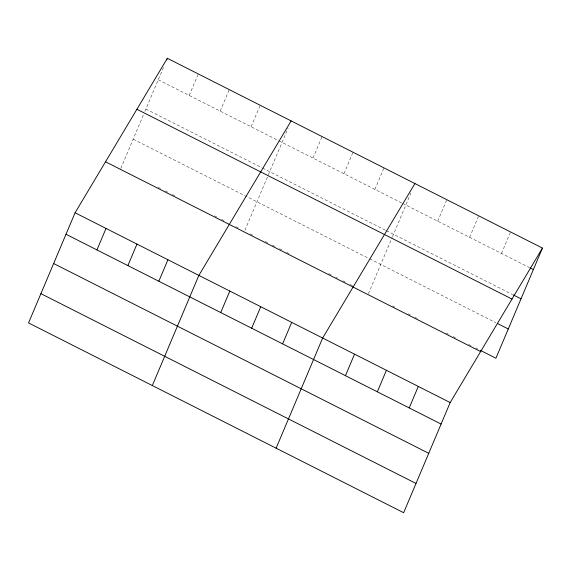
<?xml version="1.0" encoding="UTF-8"?>
<svg xmlns="http://www.w3.org/2000/svg" width="571" height="571" viewBox="0 0 571 571"><rect width="100%" height="100%" fill="white"/><g stroke="black" fill="none" stroke-linecap="round" stroke-linejoin="round"><path stroke-width="0.43" stroke-dasharray="2.85 2.14" d="M120.824 168.438L143.564 114.593M144.906 111.416L163.984 66.25M189.215 95.443L198.294 73.944M220.163 111.102L229.242 89.604M251.104 126.755L260.19 105.264M244.952 230.256L268.02 175.632M268.356 174.84L288.105 128.082M313.001 158.074L322.08 136.576M343.942 173.734L353.021 152.236M374.89 189.386L383.969 167.895M368.388 293.701L392.141 237.472M392.47 236.68L410.877 193.105M437.721 221.177L446.8 199.686M469.605 237.315L478.684 215.817M501.488 253.445L510.567 231.947M158.267 79.783L278.084 140.409M278.876 140.809L401.87 203.04M402.662 203.44L529.481 267.606M145.912 109.04L261.761 167.653M262.553 168.06L385.546 230.284M386.339 230.691L512.458 294.5M133.179 139.181L368.845 258.42M369.637 258.82L495.835 322.679M158.117 187.302L160.494 188.509M165.255 190.921L167.638 192.12M172.399 194.533L174.776 195.739M214.453 215.809L216.83 217.016M221.591 219.421L223.975 220.627M235.88 226.651L238.257 227.858M250.162 233.874L253.331 235.48M265.237 241.504L267.613 242.711M272.374 245.116L275.55 246.722M279.519 248.735L281.896 249.934M286.656 252.346L289.04 253.553M328.718 273.623L331.094 274.829M335.855 277.235L337.44 278.041M343 280.853L345.376 282.053M350.137 284.465L352.521 285.671M392.498 305.899L394.825 307.077M408.051 313.764L410.378 314.942M415.046 317.305L417.38 318.49M446.151 333.043L448.485 334.228M453.153 336.583L455.487 337.768M468.705 344.456L471.039 345.633M475.7 347.996L478.034 349.181"/><path stroke-width="0.86" d="M75.079 212.776L28.55 322.922L403.647 512.708L450.176 402.562L542.45 248.078L167.353 58.292L75.079 212.776L450.176 402.562M166.675 59.884L167.353 58.292M96.942 249.927L106.02 228.429M127.89 265.586L136.969 244.088M158.838 281.239L167.917 259.748M152.336 385.553L198.858 275.408L291.131 120.924M220.727 312.558L229.806 291.06M251.675 328.218L260.754 306.72M282.616 343.87L291.695 322.379M276.114 448.185L322.644 338.039L414.917 183.555M345.448 375.661L354.527 354.17M377.331 391.792L386.41 370.301M409.214 407.93L418.293 386.431M542.45 248.078L495.921 358.224L480.368 350.358M530.259 267.999L533.371 269.576M513.236 294.893L521.009 298.833M136.897 109.268L512.001 299.061M497.391 323.464L508.283 328.975M105.528 161.793L480.625 351.586M66 234.267L441.098 424.06M53.638 263.524L428.742 453.317M40.905 293.665L416.009 483.459"/></g></svg>
